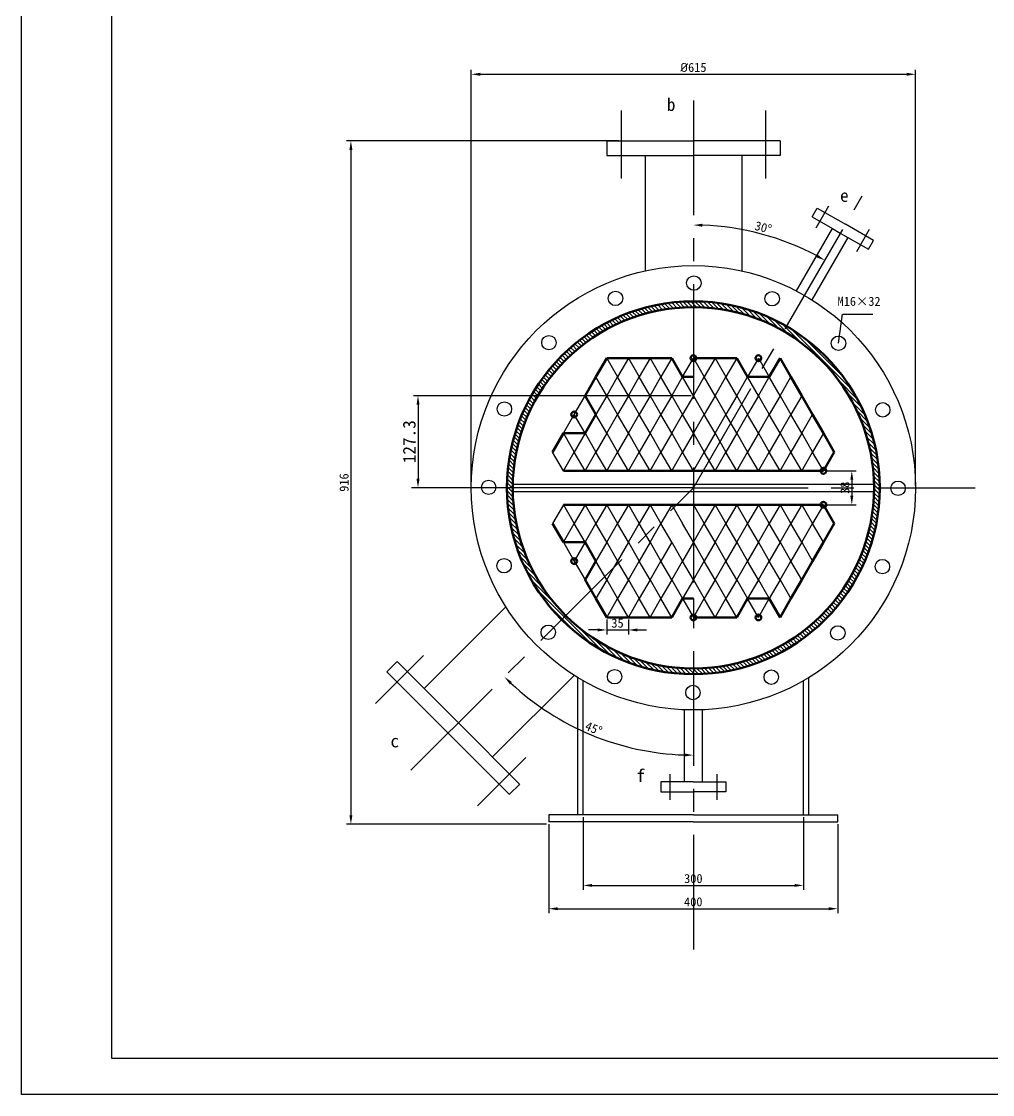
# Model space of a CAD drawing. Header units: millimetres. Extents: x -1950 to -231, y 2736 to 6518.
# Drawn here: x -1072 to -803.2, y 2736 to 3033 of the extents above; entities that cross this region are included whole.
import ezdxf

# ---------------------------------------------------------------- set-up
doc = ezdxf.new("R2010")
doc.units = ezdxf.units.MM
doc.linetypes.add('CENTER', pattern=[50.8, 31.75, -6.35, 6.35, -6.35])
for name, color, linetype, lineweight in [('点画线', 7, 'CENTER', 25), ('粗实线', 7, 'Continuous', 50), ('细实线', 7, 'Continuous', 25)]:
    doc.layers.add(name, color=color, linetype=linetype, lineweight=lineweight)
doc.styles.get("Standard").update_dxf_attribs({"font": ''})
doc.styles.get('Standard').set_extended_font_data('SimSun')
doc.dimstyles.new('ISO-25', dxfattribs={"dimtxt": 2.5, "dimasz": 2.5, "dimexe": 1.25, "dimexo": 0.625, "dimtad": 1, "dimtxsty": 'Standard', "dimcen": 2.5, "dimadec": 0, "dimazin": 0, "dimtfac": 1, "dimtmove": 0, "dimatfit": 3, "dimfxl": 0, "dimarcsym": 0})

# ---------------------------------------------------------------- blocks, each defined once
blk = doc.blocks.new('*U1')
at = {"layer": '细实线'}
blk.add_circle((0, 0), 2, dxfattribs=at)
blk = doc.blocks.new('*U2')
at = {"layer": '细实线', "color": 0, "linetype": 'ByBlock', "lineweight": -2, "transparency": 16777216}
blk.add_blockref('*U1', (-885.87, 2960.64), dxfattribs=at)
for p, rotation in [((-907.57, 2956.38), 22.5), ((-864.2, 2956.28), 337.5000000000001), ((-925.99, 2944.13), 45), ((-845.84, 2943.95), 315), ((-938.31, 2925.77), 67.49999999999997), ((-833.59, 2925.54), 292.5000000000001), ((-942.67, 2904.09), 90), ((-829.33, 2903.84), 269.9999999999999), ((-938.41, 2882.4), 112.5), ((-833.69, 2882.16), 247.5), ((-926.16, 2863.98), 135), ((-846.01, 2863.8), 225), ((-907.8, 2851.66), 157.5), ((-864.43, 2851.56), 202.4999999999999), ((-886.13, 2847.29), 180)]:
    blk.add_blockref('*U1', p, dxfattribs=dict(at, rotation=rotation))
blk = doc.blocks.new('*D44')
at = {"layer": 'Defpoints', "color": 0, "transparency": 16777216}
for p in [(-824.5, 3018.41), (-947.5, 2903.97), (-824.5, 2903.97)]:
    blk.add_point(p, dxfattribs=at)
at = {"layer": '细实线', "color": 0, "lineweight": -2, "transparency": 16777216}
for p, q in [((-947.5, 2904.59), (-947.5, 3019.66)), ((-945, 3018.41), (-827, 3018.41)), ((-824.5, 2904.59), (-824.5, 3019.66))]:
    blk.add_line(p, q, dxfattribs=at)
at = {"layer": '细实线', "color": 0, "transparency": 16777216}
for points in [[(-945, 3018.83), (-945, 3018), (-947.5, 3018.41)], [(-827, 3018.83), (-827, 3018), (-824.5, 3018.41)]]:
    blk.add_solid(points, dxfattribs=at)
at = {"layer": '细实线', "color": 0, "transparency": 16777216, "insert": (-886, 3020.3), "char_height": 2.5, "attachment_point": 5}
blk.add_mtext('{\\fISOCPEUR|b0|i0|c0|p34;%%C\\f@FangSong|b0|i0|c134|p49;615}', dxfattribs=at)
blk = doc.blocks.new('*D45')
at = {"layer": 'Defpoints', "color": 0, "transparency": 16777216}
for p in [(-886, 2929.45), (-962.23, 2903.97), (-886, 2903.97)]:
    blk.add_point(p, dxfattribs=at)
at = {"layer": '细实线', "color": 0, "lineweight": -2, "transparency": 16777216}
for p, q in [((-886.63, 2929.45), (-963.48, 2929.45)), ((-962.23, 2926.95), (-962.23, 2906.47)), ((-886.63, 2903.97), (-963.48, 2903.97))]:
    blk.add_line(p, q, dxfattribs=at)
at = {"layer": '细实线', "color": 0, "transparency": 16777216}
for points in [[(-962.64, 2926.95), (-961.81, 2926.95), (-962.23, 2929.45)], [(-962.64, 2906.47), (-961.81, 2906.47), (-962.23, 2903.97)]]:
    blk.add_solid(points, dxfattribs=at)
at = {"layer": '细实线', "color": 0, "transparency": 16777216, "insert": (-964.63, 2916.71), "char_height": 2.5, "attachment_point": 5, "rotation": 90}
blk.add_mtext('{\\fFangSong|b0|i0|c134|p49;\\H1.4x;127.3}', dxfattribs=at)
blk = doc.blocks.new('*D46')
at = {"layer": 'Defpoints', "color": 0, "transparency": 16777216}
for p in [(-916.53, 2813.47), (-855.5, 2813.47), (-855.5, 2793.91)]:
    blk.add_point(p, dxfattribs=at)
at = {"layer": '细实线', "color": 0, "lineweight": -2, "transparency": 16777216}
for p, q in [((-916.53, 2812.84), (-916.53, 2792.66)), ((-855.5, 2812.84), (-855.5, 2792.66)), ((-914.03, 2793.91), (-858, 2793.91))]:
    blk.add_line(p, q, dxfattribs=at)
at = {"layer": '细实线', "color": 0, "transparency": 16777216}
for points in [[(-914.03, 2794.33), (-914.03, 2793.49), (-916.53, 2793.91)], [(-858, 2794.33), (-858, 2793.49), (-855.5, 2793.91)]]:
    blk.add_solid(points, dxfattribs=at)
at = {"layer": '细实线', "color": 0, "transparency": 16777216, "insert": (-886.01, 2795.8), "char_height": 2.5, "attachment_point": 5}
blk.add_mtext('{\\fFangSong|b0|i0|c134|p49;300}', dxfattribs=at)
blk = doc.blocks.new('*D47')
at = {"layer": 'Defpoints', "color": 0, "transparency": 16777216}
for p in [(-926.03, 2811.47), (-846.03, 2811.47), (-846.03, 2787.46)]:
    blk.add_point(p, dxfattribs=at)
at = {"layer": '细实线', "color": 0, "lineweight": -2, "transparency": 16777216}
for p, q in [((-926.03, 2810.84), (-926.03, 2786.21)), ((-846.03, 2810.84), (-846.03, 2786.21)), ((-923.53, 2787.46), (-848.53, 2787.46))]:
    blk.add_line(p, q, dxfattribs=at)
at = {"layer": '细实线', "color": 0, "transparency": 16777216}
for points in [[(-923.53, 2787.88), (-923.53, 2787.04), (-926.03, 2787.46)], [(-848.53, 2787.88), (-848.53, 2787.04), (-846.03, 2787.46)]]:
    blk.add_solid(points, dxfattribs=at)
at = {"layer": '细实线', "color": 0, "transparency": 16777216, "insert": (-886.03, 2789.35), "char_height": 2.5, "attachment_point": 5}
blk.add_mtext('{\\fFangSong|b0|i0|c134|p49;400}', dxfattribs=at)
blk = doc.blocks.new('*D55')
at = {"layer": 'Defpoints', "color": 0, "transparency": 16777216}
for p in [(-886, 3011.14), (-886.01, 2903.95), (-923, 2839.88), (-964.19, 2825.77), (-886, 2771.14)]:
    blk.add_point(p, dxfattribs=at)
at = {"layer": '细实线', "color": 0, "lineweight": -2, "transparency": 16777216}
blk.add_arc((-886, 2903.96), 73.99, 226.936, 268.064, dxfattribs=at)
at = {"layer": '细实线', "color": 0, "transparency": 16777216}
for points in [[(-936.81, 2849.6), (-936.23, 2850.2), (-938.32, 2851.64)], [(-888.49, 2830.43), (-888.51, 2829.59), (-886, 2829.97)]]:
    blk.add_solid(points, dxfattribs=at)
at = {"layer": '细实线', "color": 0, "transparency": 16777216, "insert": (-913.6, 2837.33), "char_height": 2.5, "attachment_point": 5, "rotation": 337.5}
blk.add_mtext('45°', dxfattribs=at)
blk = doc.blocks.new('*D58')
at = {"layer": 'Defpoints', "color": 0, "transparency": 16777216}
for p in [(-906, 2999.97), (-980.8, 2810.84), (-926.03, 2810.84)]:
    blk.add_point(p, dxfattribs=at)
at = {"layer": '细实线', "color": 0, "lineweight": -2, "transparency": 16777216}
for p, q in [((-906.63, 2999.97), (-982.05, 2999.97)), ((-980.8, 2997.47), (-980.8, 2813.34)), ((-926.65, 2810.84), (-982.05, 2810.84))]:
    blk.add_line(p, q, dxfattribs=at)
at = {"layer": '细实线', "color": 0, "transparency": 16777216}
for points in [[(-981.22, 2997.47), (-980.38, 2997.47), (-980.8, 2999.97)], [(-981.22, 2813.34), (-980.38, 2813.34), (-980.8, 2810.84)]]:
    blk.add_solid(points, dxfattribs=at)
at = {"layer": '细实线', "color": 0, "transparency": 16777216, "insert": (-982.69, 2905.41), "char_height": 2.5, "attachment_point": 5, "rotation": 90}
blk.add_mtext('{\\fFangSong|b0|i0|c134|p49;916}', dxfattribs=at)
blk = doc.blocks.new('*D67')
at = {"layer": 'Defpoints', "color": 0, "transparency": 16777216}
for p in [(-910, 2868.09), (-904, 2868.09), (-904, 2864.61)]:
    blk.add_point(p, dxfattribs=at)
at = {"layer": '细实线', "color": 0, "lineweight": -2, "transparency": 16777216}
for p, q in [((-910, 2867.47), (-910, 2863.36)), ((-904, 2867.47), (-904, 2863.36)), ((-912.5, 2864.61), (-915, 2864.61)), ((-910, 2864.61), (-904, 2864.61)), ((-901.5, 2864.61), (-899, 2864.61))]:
    blk.add_line(p, q, dxfattribs=at)
at = {"layer": '细实线', "color": 0, "transparency": 16777216}
for points in [[(-912.5, 2865.03), (-912.5, 2864.2), (-910, 2864.61)], [(-901.5, 2865.03), (-901.5, 2864.2), (-904, 2864.61)]]:
    blk.add_solid(points, dxfattribs=at)
at = {"layer": '细实线', "color": 0, "transparency": 16777216, "insert": (-907, 2866.5), "char_height": 2.5, "attachment_point": 5}
blk.add_mtext('{\\fFangSong|b0|i0|c134|p49;35}', dxfattribs=at)
blk = doc.blocks.new('*D68')
at = {"layer": 'Defpoints', "color": 0, "transparency": 16777216}
for p in [(-850, 2908.67), (-850, 2899.27), (-842.15, 2899.27)]:
    blk.add_point(p, dxfattribs=at)
at = {"layer": '细实线', "color": 0, "lineweight": -2, "transparency": 16777216}
for p, q in [((-849.38, 2908.67), (-840.9, 2908.67)), ((-842.15, 2906.17), (-842.15, 2901.77)), ((-849.38, 2899.27), (-840.9, 2899.27))]:
    blk.add_line(p, q, dxfattribs=at)
at = {"layer": '细实线', "color": 0, "transparency": 16777216}
for points in [[(-842.56, 2906.17), (-841.73, 2906.17), (-842.15, 2908.67)], [(-842.56, 2901.77), (-841.73, 2901.77), (-842.15, 2899.27)]]:
    blk.add_solid(points, dxfattribs=at)
at = {"layer": '细实线', "color": 0, "transparency": 16777216, "insert": (-844.04, 2903.97), "char_height": 2.5, "attachment_point": 5, "rotation": 90}
blk.add_mtext('{\\fFangSong|b0|i0|c134|p49;38}', dxfattribs=at)
blk = doc.blocks.new('*D69')
at = {"layer": 'Defpoints', "color": 0, "transparency": 16777216}
for p in [(-886, 3011.14), (-839.28, 2984.73), (-861.09, 2972.28), (-886, 2903.97), (-886, 2771.14)]:
    blk.add_point(p, dxfattribs=at)
at = {"layer": '细实线', "color": 0, "lineweight": -2, "transparency": 16777216}
blk.add_arc((-886, 2903.97), 72.71, 61.9187, 88.0299, dxfattribs=at)
at = {"layer": '细实线', "color": 0, "transparency": 16777216}
for points in [[(-883.51, 2976.22), (-883.49, 2977.05), (-886, 2976.68)], [(-851.57, 2968.48), (-851.98, 2967.76), (-849.59, 2966.91)]]:
    blk.add_solid(points, dxfattribs=at)
at = {"layer": '细实线', "color": 0, "transparency": 16777216, "insert": (-866.66, 2976), "char_height": 2.5, "attachment_point": 5, "rotation": 344.9743}
blk.add_mtext('30°', dxfattribs=at)

msp = doc.modelspace()

# ---------------------------------------------------------------- hatches: boundary and pattern name
at = {"layer": '细实线'}
h = msp.add_hatch(dxfattribs=at)
h.set_pattern_fill('ANSI31', color=256, scale=0.25, angle=90)
h.paths.add_polyline_path([(-886, 2955.568, 0.4142136), (-937.6, 2903.968, 0.4142136), (-886, 2852.368), (-886, 2853.968, -0.4142136), (-936, 2903.968, -0.4142136), (-886, 2953.968)])
h = msp.add_hatch(dxfattribs=at)
h.set_pattern_fill('ANSI31', color=256, scale=0.25, angle=90)
h.paths.add_polyline_path([(-886, 2955.568), (-886, 2953.968, -0.1318808), (-860.961, 2947.247), (-860.16, 2948.632, 0.1318808)])
h.paths.add_polyline_path([(-860.16, 2948.632), (-860.961, 2947.247, -0.2677087), (-836, 2903.968), (-834.4, 2903.968, 0.2677087)])
h = msp.add_hatch(dxfattribs=at)
h.set_pattern_fill('ANSI31', color=256, scale=0.25, angle=90)
h.paths.add_polyline_path([(-834.4, 2903.968), (-836, 2903.968, -0.4142136), (-886, 2853.968), (-886, 2852.368, 0.4142136)])

# ---------------------------------------------------------------- linework, layer by layer
at = {"layer": '点画线'}
for p, q in [((-886, 3011.135), (-886, 2771.135)), ((-906, 3008.43), (-906, 2989.595)), ((-866, 3008.43), (-866, 2989.595)), ((-886, 2903.968), (-839.277, 2984.728)), ((-852.002, 2975.908), (-848.473, 2982.021)), ((-840.744, 2969.408), (-837.215, 2975.521)), ((-964.186, 2825.773), (-886.007, 2903.953)), ((-886, 2903.968), (-964, 2903.968)), ((-886, 2903.968), (-808, 2903.968)), ((-974.015, 2844.229), (-960.696, 2857.547)), ((-945.721, 2815.966), (-932.402, 2829.284)), ((-892.527, 2824.667), (-892.527, 2817.608)), ((-879.527, 2824.667), (-879.527, 2817.608))]:
    msp.add_line(p, q, dxfattribs=at)
at = {"layer": '粗实线'}
for p, q in [((-910, 2939.845), (-913, 2934.649)), ((-910, 2939.845), (-892, 2939.845)), ((-892, 2939.845), (-889, 2934.649)), ((-886, 2939.845), (-874, 2939.845)), ((-874, 2939.845), (-871, 2934.649)), ((-862, 2939.845), (-865, 2934.649)), ((-862, 2939.845), (-859, 2934.649)), ((-916, 2929.453), (-913, 2934.649)), ((-889, 2934.649), (-886, 2934.649)), ((-871, 2934.649), (-865, 2934.649)), ((-856, 2929.453), (-859, 2934.649)), ((-916, 2929.453), (-913, 2924.256)), ((-856, 2929.453), (-853, 2924.256)), ((-916, 2919.06), (-913, 2924.256)), ((-850, 2919.06), (-853, 2924.256)), ((-922, 2919.06), (-925, 2913.864)), ((-922, 2919.06), (-916, 2919.06)), ((-850, 2919.06), (-847, 2913.864)), ((-850, 2908.668), (-847, 2913.864)), ((-886, 2908.668), (-922, 2908.668)), ((-886, 2908.668), (-850, 2908.668)), ((-886, 2899.268), (-922, 2899.268)), ((-886, 2899.268), (-850, 2899.268)), ((-850, 2899.268), (-847, 2894.072)), ((-922, 2888.876), (-925, 2894.072)), ((-850, 2888.876), (-847, 2894.072)), ((-922, 2888.876), (-916, 2888.876)), ((-916, 2888.876), (-913, 2883.68)), ((-850, 2888.876), (-853, 2883.68)), ((-916, 2878.483), (-913, 2883.68)), ((-856, 2878.483), (-853, 2883.68)), ((-916, 2878.483), (-913, 2873.287)), ((-856, 2878.483), (-859, 2873.287)), ((-910, 2868.091), (-913, 2873.287)), ((-892, 2868.091), (-889, 2873.287)), ((-889, 2873.287), (-886, 2873.287)), ((-874, 2868.091), (-871, 2873.287)), ((-871, 2873.287), (-865, 2873.287)), ((-862, 2868.091), (-865, 2873.287)), ((-862, 2868.091), (-859, 2873.287)), ((-910, 2868.091), (-892, 2868.091)), ((-886, 2868.091), (-874, 2868.091))]:
    msp.add_line(p, q, dxfattribs=at)
for centre, radius in [((-886, 2903.968), 51.6), ((-886, 2903.968), 50), ((-886, 2939.845), 0.8), ((-868, 2939.845), 0.8), ((-919, 2924.256), 0.8), ((-850, 2908.668), 0.8), ((-850, 2899.268), 0.8), ((-919, 2883.68), 0.8), ((-886, 2868.091), 0.8), ((-868, 2868.091), 0.8)]:
    msp.add_circle(centre, radius, dxfattribs=at)
at = {"layer": '细实线'}
for p, q in [((-1072, 2736.032), (-1072, 3330.032)), ((-1047, 2746.032), (-1047, 3320.032)), ((-910, 2999.968), (-886, 2999.968)), ((-910, 2999.968), (-910, 2995.968)), ((-862, 2999.968), (-886, 2999.968)), ((-862, 2999.968), (-862, 2995.968)), ((-910, 2995.968), (-886, 2995.968)), ((-899.387, 2995.929), (-899.387, 2963.929)), ((-862, 2995.968), (-886, 2995.968)), ((-872.614, 2995.929), (-872.614, 2963.929)), ((-853.12, 2978.973), (-851.72, 2981.398)), ((-853.12, 2978.973), (-847.507, 2975.695)), ((-851.72, 2981.398), (-843.925, 2976.898)), ((-836.131, 2972.398), (-843.925, 2976.898)), ((-857.465, 2958.447), (-847.507, 2975.695)), ((-853.133, 2955.949), (-843.176, 2973.195)), ((-847.507, 2975.695), (-845.325, 2974.473)), ((-845.325, 2974.473), (-837.531, 2969.973)), ((-837.531, 2969.973), (-836.131, 2972.398)), ((-845.837, 2943.954), (-844.708, 2951.985)), ((-844.665, 2951.992), (-836.325, 2951.992)), ((-910, 2939.845), (-907, 2934.649)), ((-904, 2939.845), (-907, 2934.649)), ((-904, 2939.845), (-901, 2934.649)), ((-898, 2939.845), (-901, 2934.649)), ((-898, 2939.845), (-895, 2934.649)), ((-892, 2939.845), (-895, 2934.649)), ((-889, 2934.649), (-886, 2939.845)), ((-886, 2939.845), (-883, 2934.649)), ((-880, 2939.845), (-883, 2934.649)), ((-880, 2939.845), (-877, 2934.649)), ((-874, 2939.845), (-877, 2934.649)), ((-868, 2939.845), (-871, 2934.649)), ((-868, 2939.845), (-865, 2934.649)), ((-910, 2929.453), (-913, 2934.649)), ((-910, 2929.453), (-907, 2934.649)), ((-904, 2929.453), (-907, 2934.649)), ((-904, 2929.453), (-901, 2934.649)), ((-898, 2929.453), (-901, 2934.649)), ((-898, 2929.453), (-895, 2934.649)), ((-892, 2929.453), (-895, 2934.649)), ((-892, 2929.453), (-889, 2934.649)), ((-886, 2929.453), (-889, 2934.649)), ((-886, 2929.453), (-883, 2934.649)), ((-880, 2929.453), (-883, 2934.649)), ((-880, 2929.453), (-877, 2934.649)), ((-874, 2929.453), (-877, 2934.649)), ((-874, 2929.453), (-871, 2934.649)), ((-868, 2929.453), (-871, 2934.649)), ((-868, 2929.453), (-865, 2934.649)), ((-862, 2929.453), (-865, 2934.649)), ((-862, 2929.453), (-859, 2934.649)), ((-919, 2924.256), (-916, 2929.453)), ((-910, 2929.453), (-913, 2924.256)), ((-910, 2929.453), (-907, 2924.256)), ((-904, 2929.453), (-907, 2924.256)), ((-904, 2929.453), (-901, 2924.256)), ((-898, 2929.453), (-901, 2924.256)), ((-898, 2929.453), (-895, 2924.256)), ((-892, 2929.453), (-895, 2924.256)), ((-892, 2929.453), (-889, 2924.256)), ((-886, 2929.453), (-889, 2924.256)), ((-886, 2929.453), (-883, 2924.256)), ((-880, 2929.453), (-883, 2924.256)), ((-880, 2929.453), (-877, 2924.256)), ((-874, 2929.453), (-877, 2924.256)), ((-874, 2929.453), (-871, 2924.256)), ((-868, 2929.453), (-871, 2924.256)), ((-868, 2929.453), (-865, 2924.256)), ((-862, 2929.453), (-865, 2924.256)), ((-862, 2929.453), (-859, 2924.256)), ((-856, 2929.453), (-859, 2924.256)), ((-922, 2919.06), (-919, 2924.256)), ((-916, 2919.06), (-919, 2924.256)), ((-910, 2919.06), (-913, 2924.256)), ((-910, 2919.06), (-907, 2924.256)), ((-904, 2919.06), (-907, 2924.256)), ((-904, 2919.06), (-901, 2924.256)), ((-898, 2919.06), (-901, 2924.256)), ((-898, 2919.06), (-895, 2924.256)), ((-892, 2919.06), (-895, 2924.256)), ((-892, 2919.06), (-889, 2924.256)), ((-886, 2919.06), (-889, 2924.256)), ((-886, 2919.06), (-883, 2924.256)), ((-880, 2919.06), (-883, 2924.256)), ((-880, 2919.06), (-877, 2924.256)), ((-874, 2919.06), (-877, 2924.256)), ((-874, 2919.06), (-871, 2924.256)), ((-868, 2919.06), (-871, 2924.256)), ((-868, 2919.06), (-865, 2924.256)), ((-862, 2919.06), (-865, 2924.256)), ((-862, 2919.06), (-859, 2924.256)), ((-856, 2919.06), (-859, 2924.256)), ((-856, 2919.06), (-853, 2924.256)), ((-922, 2919.06), (-919, 2913.864)), ((-916, 2919.06), (-919, 2913.864)), ((-916, 2919.06), (-913, 2913.864)), ((-910, 2919.06), (-913, 2913.864)), ((-910, 2919.06), (-907, 2913.864)), ((-904, 2919.06), (-907, 2913.864)), ((-904, 2919.06), (-901, 2913.864)), ((-898, 2919.06), (-901, 2913.864)), ((-898, 2919.06), (-895, 2913.864)), ((-892, 2919.06), (-895, 2913.864)), ((-892, 2919.06), (-889, 2913.864)), ((-886, 2919.06), (-889, 2913.864)), ((-886, 2919.06), (-883, 2913.864)), ((-880, 2919.06), (-883, 2913.864)), ((-880, 2919.06), (-877, 2913.864)), ((-874, 2919.06), (-877, 2913.864)), ((-874, 2919.06), (-871, 2913.864)), ((-868, 2919.06), (-871, 2913.864)), ((-868, 2919.06), (-865, 2913.864)), ((-862, 2919.06), (-865, 2913.864)), ((-862, 2919.06), (-859, 2913.864)), ((-856, 2919.06), (-859, 2913.864)), ((-856, 2919.06), (-853, 2913.864)), ((-850, 2919.06), (-853, 2913.864)), ((-922, 2908.668), (-925, 2913.864)), ((-922, 2908.668), (-919, 2913.864)), ((-916, 2908.668), (-919, 2913.864)), ((-916, 2908.668), (-913, 2913.864)), ((-910, 2908.668), (-913, 2913.864)), ((-910, 2908.668), (-907, 2913.864)), ((-904, 2908.668), (-907, 2913.864)), ((-904, 2908.668), (-901, 2913.864)), ((-898, 2908.668), (-901, 2913.864)), ((-898, 2908.668), (-895, 2913.864)), ((-892, 2908.668), (-895, 2913.864)), ((-892, 2908.668), (-889, 2913.864)), ((-886, 2908.668), (-889, 2913.864)), ((-886, 2908.668), (-883, 2913.864)), ((-880, 2908.668), (-883, 2913.864)), ((-880, 2908.668), (-877, 2913.864)), ((-874, 2908.668), (-877, 2913.864)), ((-874, 2908.668), (-871, 2913.864)), ((-868, 2908.668), (-871, 2913.864)), ((-868, 2908.668), (-865, 2913.864)), ((-862, 2908.668), (-865, 2913.864)), ((-862, 2908.668), (-859, 2913.864)), ((-856, 2908.668), (-859, 2913.864)), ((-856, 2908.668), (-853, 2913.864)), ((-850, 2908.668), (-853, 2913.864)), ((-886, 2908.668), (-850, 2908.668)), ((-935.99, 2904.968), (-836.01, 2904.968)), ((-886, 2903.968), (-886, 2904.968)), ((-935.99, 2902.968), (-836.01, 2902.968)), ((-922, 2899.268), (-925, 2894.072)), ((-922, 2899.268), (-919, 2894.072)), ((-916, 2899.268), (-919, 2894.072)), ((-916, 2899.268), (-913, 2894.072)), ((-910, 2899.268), (-913, 2894.072)), ((-910, 2899.268), (-907, 2894.072)), ((-904, 2899.268), (-907, 2894.072)), ((-904, 2899.268), (-901, 2894.072)), ((-898, 2899.268), (-901, 2894.072)), ((-898, 2899.268), (-895, 2894.072)), ((-892, 2899.268), (-895, 2894.072)), ((-892, 2899.268), (-889, 2894.072)), ((-886, 2899.268), (-850, 2899.268)), ((-886, 2899.268), (-883, 2894.072)), ((-880, 2899.268), (-883, 2894.072)), ((-880, 2899.268), (-877, 2894.072)), ((-874, 2899.268), (-877, 2894.072)), ((-874, 2899.268), (-871, 2894.072)), ((-868, 2899.268), (-871, 2894.072)), ((-868, 2899.268), (-865, 2894.072)), ((-862, 2899.268), (-865, 2894.072)), ((-862, 2899.268), (-859, 2894.072)), ((-856, 2899.268), (-859, 2894.072)), ((-856, 2899.268), (-853, 2894.072)), ((-850, 2899.268), (-853, 2894.072)), ((-922, 2888.876), (-919, 2894.072)), ((-916, 2888.876), (-919, 2894.072)), ((-916, 2888.876), (-913, 2894.072)), ((-910, 2888.876), (-913, 2894.072)), ((-910, 2888.876), (-907, 2894.072)), ((-904, 2888.876), (-907, 2894.072)), ((-904, 2888.876), (-901, 2894.072)), ((-898, 2888.876), (-901, 2894.072)), ((-898, 2888.876), (-895, 2894.072)), ((-892, 2888.876), (-895, 2894.072)), ((-886, 2888.876), (-889, 2894.072)), ((-886, 2888.876), (-883, 2894.072)), ((-880, 2888.876), (-883, 2894.072)), ((-880, 2888.876), (-877, 2894.072)), ((-874, 2888.876), (-877, 2894.072)), ((-874, 2888.876), (-871, 2894.072)), ((-868, 2888.876), (-871, 2894.072)), ((-868, 2888.876), (-865, 2894.072)), ((-862, 2888.876), (-865, 2894.072)), ((-862, 2888.876), (-859, 2894.072)), ((-856, 2888.876), (-859, 2894.072)), ((-856, 2888.876), (-853, 2894.072)), ((-850, 2888.876), (-853, 2894.072)), ((-922, 2888.876), (-919, 2883.68)), ((-916, 2888.876), (-919, 2883.68)), ((-910, 2888.876), (-913, 2883.68)), ((-910, 2888.876), (-907, 2883.68)), ((-904, 2888.876), (-907, 2883.68)), ((-904, 2888.876), (-901, 2883.68)), ((-898, 2888.876), (-901, 2883.68)), ((-898, 2888.876), (-895, 2883.68)), ((-892, 2888.876), (-895, 2883.68)), ((-892, 2888.876), (-889, 2883.68)), ((-886, 2888.876), (-889, 2883.68)), ((-886, 2888.876), (-883, 2883.68)), ((-880, 2888.876), (-883, 2883.68)), ((-880, 2888.876), (-877, 2883.68)), ((-874, 2888.876), (-877, 2883.68)), ((-874, 2888.876), (-871, 2883.68)), ((-868, 2888.876), (-871, 2883.68)), ((-868, 2888.876), (-865, 2883.68)), ((-862, 2888.876), (-865, 2883.68)), ((-862, 2888.876), (-859, 2883.68)), ((-856, 2888.876), (-859, 2883.68)), ((-856, 2888.876), (-853, 2883.68)), ((-919, 2883.68), (-916, 2878.483)), ((-910, 2878.483), (-913, 2883.68)), ((-910, 2878.483), (-907, 2883.68)), ((-904, 2878.483), (-907, 2883.68)), ((-904, 2878.483), (-901, 2883.68)), ((-898, 2878.483), (-901, 2883.68)), ((-898, 2878.483), (-895, 2883.68)), ((-892, 2878.483), (-895, 2883.68)), ((-892, 2878.483), (-889, 2883.68)), ((-886, 2878.483), (-889, 2883.68)), ((-886, 2878.483), (-883, 2883.68)), ((-880, 2878.483), (-883, 2883.68)), ((-880, 2878.483), (-877, 2883.68)), ((-874, 2878.483), (-877, 2883.68)), ((-874, 2878.483), (-871, 2883.68)), ((-868, 2878.483), (-871, 2883.68)), ((-868, 2878.483), (-865, 2883.68)), ((-862, 2878.483), (-865, 2883.68)), ((-862, 2878.483), (-859, 2883.68)), ((-856, 2878.483), (-859, 2883.68)), ((-910, 2878.483), (-913, 2873.287)), ((-910, 2878.483), (-907, 2873.287)), ((-904, 2878.483), (-907, 2873.287)), ((-904, 2878.483), (-901, 2873.287)), ((-898, 2878.483), (-901, 2873.287)), ((-898, 2878.483), (-895, 2873.287)), ((-892, 2878.483), (-895, 2873.287)), ((-892, 2878.483), (-889, 2873.287)), ((-886, 2878.483), (-889, 2873.287)), ((-886, 2878.483), (-883, 2873.287)), ((-880, 2878.483), (-883, 2873.287)), ((-880, 2878.483), (-877, 2873.287)), ((-874, 2878.483), (-877, 2873.287)), ((-874, 2878.483), (-871, 2873.287)), ((-868, 2878.483), (-871, 2873.287)), ((-868, 2878.483), (-865, 2873.287)), ((-862, 2878.483), (-865, 2873.287)), ((-862, 2878.483), (-859, 2873.287)), ((-910, 2868.091), (-907, 2873.287)), ((-904, 2868.091), (-907, 2873.287)), ((-904, 2868.091), (-901, 2873.287)), ((-898, 2868.091), (-901, 2873.287)), ((-898, 2868.091), (-895, 2873.287)), ((-892, 2868.091), (-895, 2873.287)), ((-889, 2873.287), (-886, 2868.091)), ((-886, 2868.091), (-883, 2873.287)), ((-886, 2873.287), (-886, 2868.891)), ((-880, 2868.091), (-883, 2873.287)), ((-880, 2868.091), (-877, 2873.287)), ((-874, 2868.091), (-877, 2873.287)), ((-868, 2868.091), (-871, 2873.287)), ((-868, 2868.091), (-865, 2873.287)), ((-960.499, 2848.392), (-937.872, 2871.019)), ((-970.86, 2853.041), (-968.031, 2855.869)), ((-968.031, 2855.869), (-951.061, 2838.899)), ((-970.86, 2853.041), (-953.889, 2836.07)), ((-941.567, 2829.46), (-918.94, 2852.088)), ((-918, 2813.468), (-918, 2851.449)), ((-854, 2813.468), (-854, 2851.449)), ((-916.527, 2813.468), (-916.527, 2850.579)), ((-855.5, 2813.468), (-855.5, 2850.564)), ((-888.527, 2842.52), (-888.527, 2822.604)), ((-883.527, 2842.518), (-883.527, 2822.604)), ((-934.09, 2821.928), (-951.061, 2838.899)), ((-936.918, 2819.1), (-953.889, 2836.07)), ((-936.909, 2819.121), (-934.08, 2821.949)), ((-886.027, 2822.572), (-895.027, 2822.572)), ((-895.027, 2822.572), (-895.027, 2819.772)), ((-886.027, 2822.572), (-877.027, 2822.572)), ((-877.027, 2822.572), (-877.027, 2819.772)), ((-895.027, 2819.772), (-886.027, 2819.772)), ((-877.027, 2819.772), (-886.027, 2819.772)), ((-926, 2813.468), (-926.027, 2811.468)), ((-886, 2813.468), (-926, 2813.468)), ((-886, 2813.468), (-918, 2813.468)), ((-886, 2813.468), (-846, 2813.468)), ((-886, 2813.468), (-855.5, 2813.468)), ((-886, 2813.468), (-854, 2813.468)), ((-846.027, 2811.468), (-846, 2813.468)), ((-886.027, 2811.468), (-926.027, 2811.468)), ((-886.027, 2811.468), (-846.027, 2811.468)), ((-241, 2746.032), (-1047, 2746.032)), ((-231, 2736.032), (-1072, 2736.032))]:
    msp.add_line(p, q, dxfattribs=at)
msp.add_circle((-886, 2903.968), 61.5, dxfattribs=at)

# ---------------------------------------------------------------- block references
msp.add_blockref('*U2', (0, 0), dxfattribs=at)

# ---------------------------------------------------------------- texts
for s, width, insert, char_height, attachment_point in [('{\\fFangSong|b0|i0|c134|p49;b}', 10.24362, (-893.349, 3011.776), 3.5, 1), ('{\\fFangSong|b0|i0|c134|p49;e}', 1.25885, (-845.403, 2986.592), 3.5, 1), ('{\\f@FangSong|b0|i0|c134|p49;M16×32}', 15.72364, (-840.135, 2955.551), 2.5, 5), ('{\\fFangSong|b0|i0|c134|p49;c}', 9.2181, (-969.855, 2835.63), 3.5, 1), ('{\\fFangSong|b0|i0|c134|p49;f}', 1.63851, (-901.758, 2826.053), 3.5, 1)]:
    msp.add_mtext_dynamic_manual_height_columns(s, width=width, gutter_width=12.5, heights=[0], dxfattribs=dict(at, insert=insert, char_height=char_height, attachment_point=attachment_point))

# ---------------------------------------------------------------- dimensions: what is measured, and where the dimension line sits
for base, p1, p2, text, picture, middle in [((-824.5, 3018.412), (-947.5, 2903.968), (-824.5, 2903.968), '{\\fISOCPEUR|b0|i0|c0|p34;%%C\\f@FangSong|b0|i0|c134|p49;615}', '*D44', (-886, 3020.301)), ((-904, 2864.615), (-910, 2868.091), (-904, 2868.091), '{\\fFangSong|b0|i0|c134|p49;35}', '*D67', (-907, 2866.504)), ((-855.5, 2793.91), (-916.527, 2813.468), (-855.5, 2813.468), '{\\fFangSong|b0|i0|c134|p49;300}', '*D46', (-886.014, 2795.799)), ((-846.027, 2787.461), (-926.027, 2811.468), (-846.027, 2811.468), '{\\fFangSong|b0|i0|c134|p49;400}', '*D47', (-886.027, 2789.35))]:
    dim = msp.add_linear_dim(base=base, p1=p1, p2=p2, text=text, dimstyle='ISO-25', dxfattribs=at)
    dim.commit()
    dim.dimension.update_dxf_attribs({"geometry": picture, "text_midpoint": middle})
for base, line2, picture, middle in [((-922.995, 2839.882), ((-964.186, 2825.773), (-886.007, 2903.953)), '*D55', (-913.597, 2837.333)), ((-861.091, 2972.279), ((-886, 2903.968), (-839.277, 2984.728)), '*D69', (-866.664, 2976.004))]:
    dim = msp.add_angular_dim_2l(base=base, line1=((-886, 3011.135), (-886, 2771.135)), line2=line2, dimstyle='ISO-25', dxfattribs=at)
    dim.commit()
    dim.dimension.update_dxf_attribs({"geometry": picture, "text_midpoint": middle})
for base, p1, p2, text, picture, middle in [((-980.8, 2810.843), (-906, 2999.968), (-926.027, 2810.843), '{\\fFangSong|b0|i0|c134|p49;916}', '*D58', (-982.689, 2905.406)), ((-962.226, 2903.968), (-886, 2929.453), (-886, 2903.968), '{\\fFangSong|b0|i0|c134|p49;\\H1.4x;127.3}', '*D45', (-964.631, 2916.71)), ((-842.148, 2899.268), (-850, 2908.668), (-850, 2899.268), '{\\fFangSong|b0|i0|c134|p49;38}', '*D68', (-844.037, 2903.968))]:
    dim = msp.add_linear_dim(base=base, p1=p1, p2=p2, angle=90, text=text, dimstyle='ISO-25', dxfattribs=at)
    dim.commit()
    dim.dimension.update_dxf_attribs({"geometry": picture, "text_midpoint": middle})

doc.saveas('drawing.dxf')
